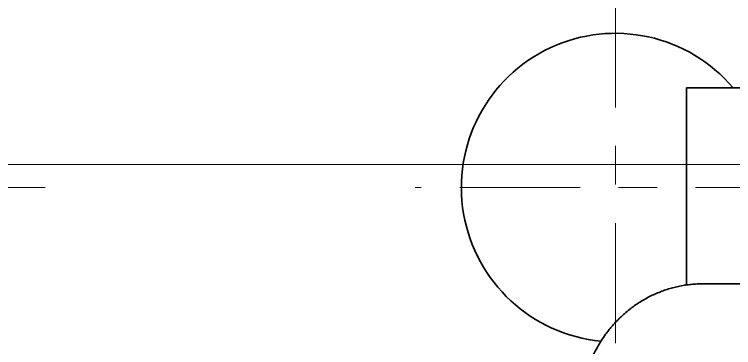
# Model space of a CAD drawing. Extents: x 23 to 417, y 3 to 294.
# Drawn here: x 143.061 to 144.927, y 97.337 to 98.201 of the extents above; entities that cross this region are included whole.
import ezdxf

# ---------------------------------------------------------------- set-up
doc = ezdxf.new("R2010")
doc.units = 0
doc.linetypes.add('DASHDOT', pattern=[18.5, 12, -3, 0.5, -3])
doc.layers.get('0').update_dxf_attribs({"lineweight": 13})

# ---------------------------------------------------------------- blocks, each defined once
blk = doc.blocks.new('BLOCK4513')
at = {"color": 7, "linetype": 'DASHDOT', "lineweight": 13, "ltscale": 0.13}
for p, q in [((19.7, -5.1996), (19.7, -10.3996)), ((22.3, -7.7996), (17.1, -7.7996))]:
    blk.add_line(p, q, dxfattribs=at)
blk = doc.blocks.new('BLOCK4524')
at = {"color": 7, "linetype": 'DASHDOT', "lineweight": 13, "ltscale": 0.13}
for p, q in [((9.7, -5.1996), (9.7, -10.3996)), ((12.3, -7.7996), (7.1, -7.7996))]:
    blk.add_line(p, q, dxfattribs=at)
blk = doc.blocks.new('BLOCK4554')
at = {"color": 7, "lineweight": 35, "ltscale": 0.063884}
blk.add_line((20.62, -9.0629), (20.62, -6.5075), dxfattribs=at)
blk.add_line((20.62, -9.0629), (20.62, -6.5075), dxfattribs=at)
at = {"color": 7, "lineweight": 35, "ltscale": 0.025}
blk.add_line((20.62, -6.5075), (21.62, -6.5075), dxfattribs=at)
blk.add_line((20.62, -6.5075), (21.62, -6.5075), dxfattribs=at)
at = {"color": 7, "lineweight": 35, "ltscale": 0.23}
blk.add_line((20.8333, -9.0477), (30.0333, -9.0477), dxfattribs=at)
at = {"color": 7, "lineweight": 35}
blk.add_arc((19.7, -7.7996), 2, 40.24123, 264.6015, dxfattribs=at)
blk.add_open_spline([(19.2333, -10.7584), (19.2333, -10.7296), (19.2346, -10.6721), (19.2407, -10.5859), (19.2508, -10.5003), (19.2651, -10.4135), (19.2841, -10.3258), (19.3078, -10.2375), (19.3358, -10.1511), (19.37, -10.0616), (19.4109, -9.9697), (19.4595, -9.8763), (19.5132, -9.7868), (19.5641, -9.7125), (19.6102, -9.652), (19.6497, -9.6039), (19.6907, -9.5576), (19.7375, -9.5085), (19.7906, -9.4575), (19.8505, -9.4054), (19.9125, -9.3565), (19.9763, -9.3112), (20.0418, -9.2694), (20.1088, -9.2311), (20.1772, -9.1963), (20.2469, -9.1652), (20.3177, -9.1376), (20.3894, -9.1137), (20.4621, -9.0934), (20.5355, -9.0767), (20.6094, -9.0638), (20.6838, -9.0545), (20.7585, -9.049), (20.8084, -9.0477), (20.8333, -9.0477)], degree=3, knots=[0, 0, 0, 0, 0.086408, 0.172755, 0.258921, 0.344838, 0.436668, 0.528042, 0.618888, 0.709145, 0.815341, 0.920579, 1.024824, 1.12806, 1.19066, 1.25289, 1.314755, 1.376265, 1.456224, 1.535618, 1.614479, 1.692834, 1.770351, 1.847437, 1.924135, 2.000483, 2.076371, 2.151987, 2.22737, 2.30256, 2.377594, 2.452512, 2.527352, 2.602154, 2.602154, 2.602154, 2.602154], dxfattribs=at)

msp = doc.modelspace()

# ---------------------------------------------------------------- linework, layer by layer
at = {"color": 7, "linetype": 'DASHDOT', "lineweight": 13}
msp.add_line((173.5379, 97.8119), (127.443, 97.8119), dxfattribs=at)

# ---------------------------------------------------------------- block references
at = {"lineweight": 0, "xscale": 0.2, "yscale": 0.2, "zscale": 0.2}
for name in ['BLOCK4554', 'BLOCK4524', 'BLOCK4513']:
    msp.add_blockref(name, (140.6807, 99.3118), dxfattribs=at)

doc.saveas('drawing.dxf')
